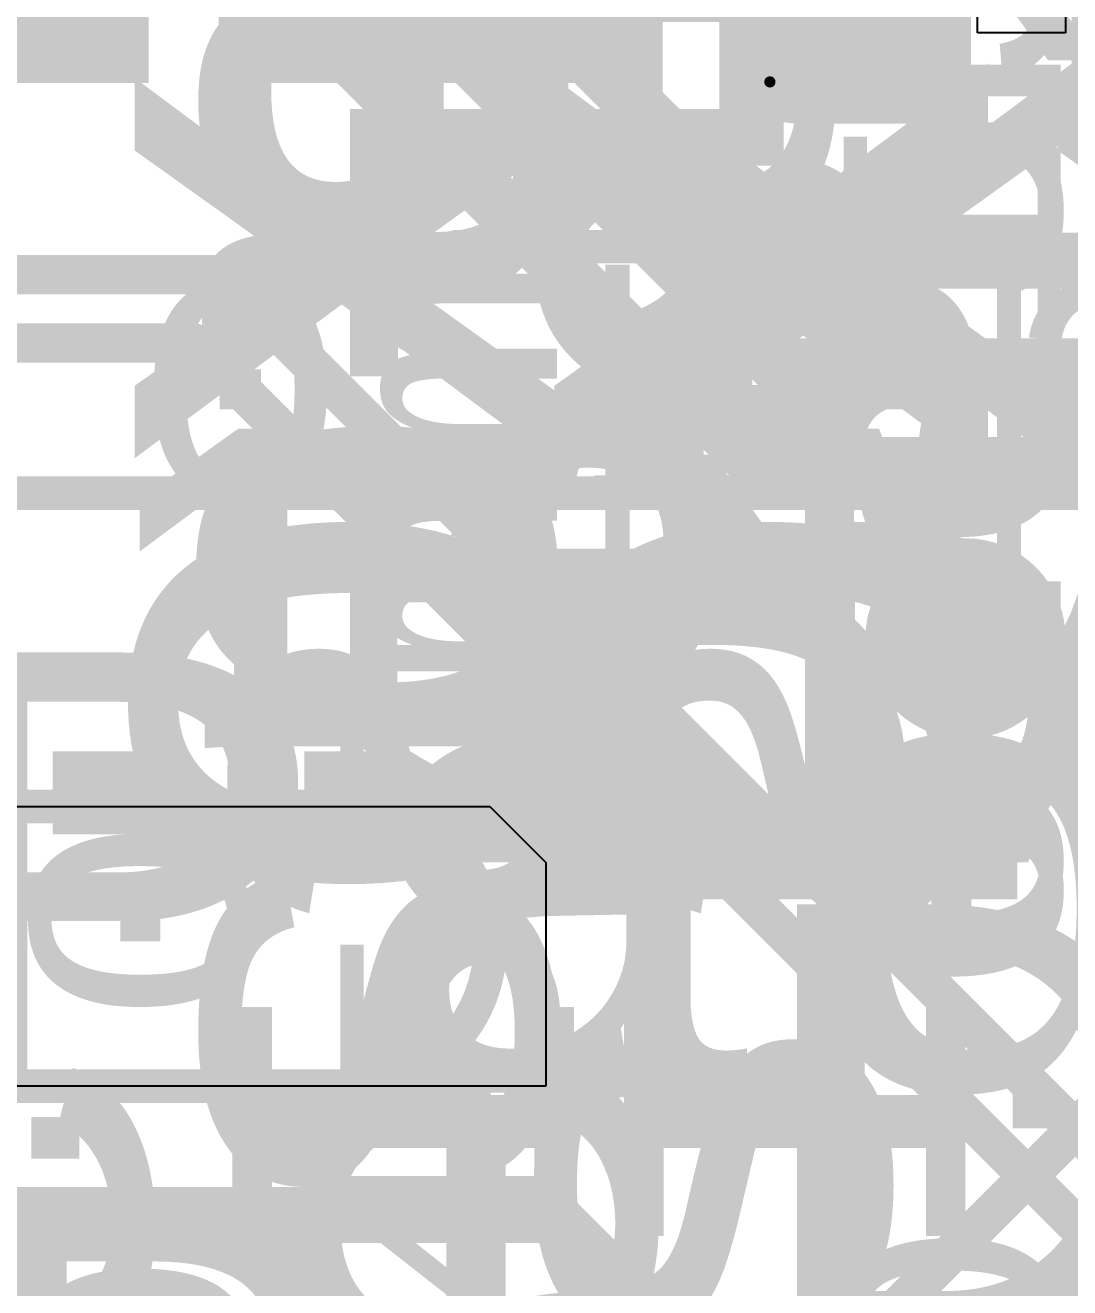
# Model space of a CAD drawing. Header units: inches. Extents: x -2.12 to 4.45, y -3.15 to 1.57.
# Drawn here: x 2.0847 to 2.2714, y -0.7616 to -0.536 of the extents above; entities that cross this region are included whole.
import ezdxf

# ---------------------------------------------------------------- set-up
doc = ezdxf.new("R2010")
doc.units = ezdxf.units.IN
doc.header["$MEASUREMENT"] = 0
for name, color, linetype in [('Bottom', 5, 'Continuous'), ('Bottom 3D Body', 56, 'Continuous'), ('Bottom Solder', 6, 'Continuous'), ('Measures', 56, 'Continuous'), ('Route Tool Path', 216, 'Continuous'), ('tDocu', 76, 'Continuous'), ('Top', 1, 'Continuous'), ('Top Glue Points', 56, 'Continuous'), ('Top Overlay', 2, 'Continuous'), ('Top Paste', 8, 'Continuous'), ('Top Solder', 216, 'Continuous'), ('Top Value', 56, 'Continuous'), ('tPlace', 56, 'Continuous'), ('Via Holes', 16, 'Continuous')]:
    doc.layers.add(name, color=color, linetype=linetype)
doc.styles.add('Arial', font='', dxfattribs={"height": 0.2})
doc.styles.add('Courier New', font='', dxfattribs={"height": 0.2})
doc.styles.get('Arial').set_extended_font_data('Arial')
doc.styles.get('Courier New').set_extended_font_data('Courier New')

# ---------------------------------------------------------------- blocks, each defined once
blk = doc.blocks.new('SOD_123_ONS_L_6')
at = {"layer": 'Measures', "style": 'Courier New'}
for s, p in [('Default Padstyle: RX36Y28D0T', (-0.599, -0.339)), ('Alt 1 Padstyle: OX60Y90D30P', (-0.583, -0.414)), ('Alt 2 Padstyle: OX90Y60D30P', (-0.583, -0.489))]:
    blk.add_text(s, height=0.0775, dxfattribs=at).set_placement(p)
blk = doc.blocks.new('SOD_123_ONS_L_7')
at = {"layer": 'Measures', "style": 'Courier New'}
for s, p in [('Default Padstyle: RX36Y28D0T', (-0.599, -0.339)), ('Alt 1 Padstyle: OX60Y90D30P', (-0.583, -0.414)), ('Alt 2 Padstyle: OX90Y60D30P', (-0.583, -0.489))]:
    blk.add_text(s, height=0.0775, dxfattribs=at).set_placement(p)
blk = doc.blocks.new('SOD323_NEX_L_8')
at = {"layer": 'Measures', "const_width": 0.006}
for points in [[(0.236, 0.076), (0.236, 0.026)], [(0.23, 0.036), (0.24, 0.036)], [(0.23, 0.036), (0.236, 0.026)], [(0.24, 0.036), (0.236, 0.026)], [(0, 0.026), (0.236, 0.026)], [(0.236, 0.026), (0.25, 0.026)]]:
    blk.add_lwpolyline(points, dxfattribs=at)
at = {"layer": 'Measures', "const_width": 0.003}
for points in [[(0.2345, 0.076, 1), (0.2375, 0.076, 1)], [(0.2285, 0.036, 1), (0.2315, 0.036, 1)], [(0.2285, 0.036, 1), (0.2315, 0.036, 1)], [(0.2385, 0.036, 1), (0.2415, 0.036, 1)], [(0.2385, 0.036, 1), (0.2415, 0.036, 1)], [(0.2345, 0.026, 1), (0.2375, 0.026, 1)], [(0.2345, 0.026, 1), (0.2375, 0.026, 1)], [(0.2345, 0.026, 1), (0.2375, 0.026, 1)], [(0.2345, 0.026, 1), (0.2375, 0.026, 1)], [(0.2345, 0.026, 1), (0.2375, 0.026, 1)], [(0.2485, 0.026, 1), (0.2515, 0.026, 1)]]:
    blk.add_lwpolyline(points, format="xyb", close=True, dxfattribs=at)
at = {"layer": 'Measures', "style": 'Courier New'}
for s, p in [('0.018in/0.457mm', (-0.199, 0.078)), ('0.016in/0.406mm', (0.173, -0.012)), ('0.053in/1.346mm', (0.256, -0.012))]:
    blk.add_text(s, height=0.03875, dxfattribs=at).set_placement(p)
blk = doc.blocks.new('SOD323_NEX_L_11')
at = {"layer": 'Measures', "const_width": 0.006}
blk.add_lwpolyline([(-0.036, -0.126), (-0.086, -0.126)], dxfattribs=at)
at = {"layer": 'Measures', "const_width": 0.003}
blk.add_lwpolyline([(-0.0875, -0.126, 1), (-0.0845, -0.126, 1)], format="xyb", close=True, dxfattribs=at)
at = {"layer": 'Measures', "style": 'Courier New'}
blk.add_text('0.071in/1.803mm', height=0.03875, dxfattribs=at).set_placement((-0.159, -0.172))
blk = doc.blocks.new('TP11R_B_80')
at = {"layer": 'Bottom 3D Body', "style": 'Courier New', "text_generation_flag": 2}
blk.add_text('>TP_SIGNAL_NAME', height=0.0610235, rotation=-180, dxfattribs=at).set_placement((0, 0.075))
blk = doc.blocks.new('TP11R_B_82')
at = {"layer": 'Bottom 3D Body', "style": 'Courier New', "text_generation_flag": 2}
blk.add_text('>TP_SIGNAL_NAME', height=0.0610235, rotation=-180, dxfattribs=at).set_placement((0, 0.075))
blk = doc.blocks.new('SMD3225_3_2X2_5X0_7_MTC_L_110')
at = {"layer": 'Measures', "const_width": 0.006}
for points in [[(-0.051, -0.165), (-0.051, 0.009)], [(-0.061, -0.17), (-0.061, -0.16)], [(-0.061, -0.16), (-0.051, -0.165)], [(-0.101, -0.165), (-0.051, -0.165)], [(-0.061, -0.17), (-0.051, -0.165)], [(-0.051, -0.18), (-0.051, -0.165)]]:
    blk.add_lwpolyline(points, dxfattribs=at)
at = {"layer": 'Measures', "const_width": 0.003}
for points in [[(-0.0625, -0.16, 1), (-0.0595, -0.16, 1)], [(-0.0625, -0.16, 1), (-0.0595, -0.16, 1)], [(-0.1025, -0.165, 1), (-0.0995, -0.165, 1)], [(-0.0525, -0.165, 1), (-0.0495, -0.165, 1)], [(-0.0525, -0.165, 1), (-0.0495, -0.165, 1)], [(-0.0525, -0.165, 1), (-0.0495, -0.165, 1)], [(-0.0525, -0.165, 1), (-0.0495, -0.165, 1)], [(-0.0525, -0.165, 1), (-0.0495, -0.165, 1)], [(-0.0625, -0.17, 1), (-0.0595, -0.17, 1)], [(-0.0625, -0.17, 1), (-0.0595, -0.17, 1)], [(-0.0525, -0.18, 1), (-0.0495, -0.18, 1)]]:
    blk.add_lwpolyline(points, format="xyb", close=True, dxfattribs=at)
at = {"layer": 'Measures', "style": 'Courier New'}
for s, height, p in [('0.102in/2.591mm', 0.03875, (-0.159, -0.21)), ('Inner Pad Padstyle: RX47Y-4D0T', 0.0775, (-0.666, -0.315)), ('Outer Pad Padstyle: RX47Y59D0T', 0.0775, (-0.659, -0.415))]:
    blk.add_text(s, height=height, dxfattribs=at).set_placement(p)
blk = doc.blocks.new('RP2040TR7_RPI_L_111')
at = {"layer": 'Measures', "style": 'Courier New'}
for s, p in [('Default Padstyle: RX7Y28D0T', (-0.576, -0.456)), ('Heat Tab Padstyle: RX126Y126D0T', (-0.681, -0.516))]:
    blk.add_text(s, height=0.0775, dxfattribs=at).set_placement(p)
blk = doc.blocks.new('C0603_124')
at = {"layer": 'Top'}
for points in [[(-0.043, 0.0197), (-0.013, 0.0197), (-0.013, -0.0197), (-0.043, -0.0197)], [(0.013, 0.0197), (0.043, 0.0197), (0.043, -0.0197), (0.013, -0.0197)]]:
    blk.add_hatch(color=1, dxfattribs=at).paths.add_polyline_path(points)
at = {"layer": 'Top Paste'}
for points in [[(-0.043, 0.0197), (-0.013, 0.0197), (-0.013, -0.0197), (-0.043, -0.0197)], [(0.013, 0.0197), (0.043, 0.0197), (0.043, -0.0197), (0.013, -0.0197)]]:
    blk.add_hatch(color=8, dxfattribs=at).paths.add_polyline_path(points)
at = {"layer": 'Top Solder'}
for points in [[(-0.047, 0.0237), (-0.009, 0.0237), (-0.009, -0.0237), (-0.047, -0.0237)], [(0.009, 0.0237), (0.047, 0.0237), (0.047, -0.0237), (0.009, -0.0237)]]:
    blk.add_hatch(color=216, dxfattribs=at).paths.add_polyline_path(points)
at = {"layer": 'Top', "const_width": 0.002}
for points in [[(-0.04496, 0.02056), (-0.04496, -0.02056)], [(0.04496, 0.02056), (-0.04496, 0.02056)], [(0.04496, 0.02056), (0.04496, -0.02056)], [(0.04496, -0.02056), (-0.04496, -0.02056)]]:
    blk.add_lwpolyline(points, dxfattribs=at)
at = {"layer": 'Top', "const_width": 0.001}
for points in [[(-0.04546, 0.02056, 1), (-0.04446, 0.02056, 1)], [(-0.04546, 0.02056, 1), (-0.04446, 0.02056, 1)], [(0.04446, 0.02056, 1), (0.04546, 0.02056, 1)], [(0.04446, 0.02056, 1), (0.04546, 0.02056, 1)], [(-0.04546, -0.02056, 1), (-0.04446, -0.02056, 1)], [(-0.04546, -0.02056, 1), (-0.04446, -0.02056, 1)], [(0.04446, -0.02056, 1), (0.04546, -0.02056, 1)], [(0.04446, -0.02056, 1), (0.04546, -0.02056, 1)]]:
    blk.add_lwpolyline(points, format="xyb", close=True, dxfattribs=at)
at = {"layer": 'Top Glue Points'}
for p, q in [((-0.00787, -0.01181), (-0.00787, 0.01181)), ((-0.00787, 0.01181), (0.00787, 0.01181)), ((0.00787, 0.01181), (0.00787, -0.01181)), ((0.00787, -0.01181), (-0.00787, -0.01181))]:
    blk.add_line(p, q, dxfattribs=at)
at = {"layer": 'tPlace', "const_width": 0.006}
for points in [[(-0.05, 0.015, -0.414214), (-0.04, 0.025)], [(0.04, 0.025, -0.414214), (0.05, 0.015)], [(0.05, -0.01, -0.414214), (0.035, -0.025)], [(-0.04, -0.025, -0.414214), (-0.05, -0.015)]]:
    blk.add_lwpolyline(points, format="xyb", dxfattribs=at)
for points in [[(-0.01, 0.025), (-0.04, 0.025)], [(0.04, 0.025), (0.01, 0.025)], [(-0.05, 0.015), (-0.05, -0.015)], [(0.05, 0.015), (0.05, -0.01)], [(-0.01, -0.025), (-0.04, -0.025)], [(0.035, -0.025), (0.01, -0.025)]]:
    blk.add_lwpolyline(points, dxfattribs=at)
at = {"layer": 'tPlace', "const_width": 0.003}
for points in [[(-0.0415, 0.025, 1), (-0.0385, 0.025, 1)], [(-0.0415, 0.025, 1), (-0.0385, 0.025, 1)], [(-0.0115, 0.025, 1), (-0.0085, 0.025, 1)], [(0.0085, 0.025, 1), (0.0115, 0.025, 1)], [(0.0385, 0.025, 1), (0.0415, 0.025, 1)], [(0.0385, 0.025, 1), (0.0415, 0.025, 1)], [(-0.0515, 0.015, 1), (-0.0485, 0.015, 1)], [(-0.0515, 0.015, 1), (-0.0485, 0.015, 1)], [(0.0485, 0.015, 1), (0.0515, 0.015, 1)], [(0.0485, 0.015, 1), (0.0515, 0.015, 1)], [(0.0485, -0.01, 1), (0.0515, -0.01, 1)], [(0.0485, -0.01, 1), (0.0515, -0.01, 1)], [(-0.0515, -0.015, 1), (-0.0485, -0.015, 1)], [(-0.0515, -0.015, 1), (-0.0485, -0.015, 1)], [(-0.0415, -0.025, 1), (-0.0385, -0.025, 1)], [(-0.0415, -0.025, 1), (-0.0385, -0.025, 1)], [(-0.0115, -0.025, 1), (-0.0085, -0.025, 1)], [(0.0085, -0.025, 1), (0.0115, -0.025, 1)], [(0.0335, -0.025, 1), (0.0365, -0.025, 1)], [(0.0335, -0.025, 1), (0.0365, -0.025, 1)]]:
    blk.add_lwpolyline(points, format="xyb", close=True, dxfattribs=at)

msp = doc.modelspace()

# ---------------------------------------------------------------- hatches: boundary and pattern name
at = {"layer": 'Bottom'}
h = msp.add_hatch(color=5, dxfattribs=at)
edge = h.paths.add_edge_path()
edge.add_arc((2.2528, -0.64561), 0.013905, 0, 360)
at = {"layer": 'Bottom Solder'}
h = msp.add_hatch(color=6, dxfattribs=at)
edge = h.paths.add_edge_path()
edge.add_arc((2.2528, -0.64561), 0.017905, 0, 360)
at = {"layer": 'Top'}
h = msp.add_hatch(color=1, dxfattribs=at)
edge = h.paths.add_edge_path()
edge.add_arc((2.2528, -0.64561), 0.013905, 0, 360)
at = {"layer": 'Top Solder'}
h = msp.add_hatch(color=216, dxfattribs=at)
edge = h.paths.add_edge_path()
edge.add_arc((2.2528, -0.64561), 0.017905, 0, 360)
at = {"layer": 'Via Holes'}
h = msp.add_hatch(color=7, dxfattribs=at)
edge = h.paths.add_edge_path()
edge.add_arc((2.2528, -0.64561), 0.005905, 0, 360)

# ---------------------------------------------------------------- linework, layer by layer
at = {"layer": 'Bottom'}
for points, const_width in [([(2.1228, -0.5004), (2.21941, -0.597)], 0.01), ([(2.1078, -0.50661), (2.2158, -0.61461)], 0.01), ([(2.1738, -0.53018), (2.22171, -0.5781)], 0.01), ([(2.22171, -0.5781), (2.41479, -0.5781)], 0.01), ([(1.8828, -0.58061), (2.11977, -0.58061)], 0.007), ([(2.11977, -0.58061), (2.31477, -0.77561)], 0.007), ([(1.917, -0.59281), (2.115, -0.59281)], 0.007), ([(2.115, -0.59281), (2.3098, -0.78761)], 0.007), ([(2.21941, -0.597), (2.42815, -0.597)], 0.01), ([(2.2158, -0.61461), (2.4428, -0.61461)], 0.01)]:
    msp.add_lwpolyline(points, dxfattribs=dict(at, const_width=const_width))
for points, const_width in [([(2.21921, -0.5781, 1), (2.22421, -0.5781, 1)], 0.005), ([(2.21921, -0.5781, 1), (2.22421, -0.5781, 1)], 0.005), ([(2.11802, -0.58061, 1), (2.12152, -0.58061, 1)], 0.0035), ([(2.11802, -0.58061, 1), (2.12152, -0.58061, 1)], 0.0035), ([(2.11325, -0.59281, 1), (2.11675, -0.59281, 1)], 0.0035), ([(2.11325, -0.59281, 1), (2.11675, -0.59281, 1)], 0.0035), ([(2.21691, -0.597, 1), (2.22191, -0.597, 1)], 0.005), ([(2.21691, -0.597, 1), (2.22191, -0.597, 1)], 0.005), ([(2.2133, -0.61461, 1), (2.2183, -0.61461, 1)], 0.005), ([(2.2133, -0.61461, 1), (2.2183, -0.61461, 1)], 0.005)]:
    msp.add_lwpolyline(points, format="xyb", close=True, dxfattribs=dict(at, const_width=const_width))
at = {"layer": 'Route Tool Path', "const_width": 0.006}
for points in [[(1.1428, -0.67561), (2.1428, -0.67561)], [(1.1428, -0.72561), (2.1428, -0.72561)]]:
    msp.add_lwpolyline(points, dxfattribs=at)
at = {"layer": 'Route Tool Path', "const_width": 0.003}
for points in [[(2.1413, -0.67561, 1), (2.1443, -0.67561, 1)], [(2.1413, -0.67561, 1), (2.1443, -0.67561, 1)], [(2.1663, -0.70061, 1), (2.1693, -0.70061, 1)], [(2.1663, -0.70061, 1), (2.1693, -0.70061, 1)], [(2.1413, -0.72561, 1), (2.1443, -0.72561, 1)], [(2.1413, -0.72561, 1), (2.1443, -0.72561, 1)]]:
    msp.add_lwpolyline(points, format="xyb", close=True, dxfattribs=at)
at = {"layer": 'Route Tool Path', "const_width": 0.006}
for points in [[(2.1428, -0.67561, -0.4142136), (2.1678, -0.70061)], [(2.1678, -0.70061, -0.4142136), (2.1428, -0.72561)]]:
    msp.add_lwpolyline(points, format="xyb", dxfattribs=at)
at = {"layer": 'tDocu', "const_width": 0.006}
msp.add_lwpolyline([(-0.8472, -0.61963), (3.08981, -0.61963)], dxfattribs=at)
at = {"layer": 'Top'}
for p, q in [((1.1078, -0.67561), (2.1678, -0.67561)), ((2.1678, -0.67561), (2.1728, -0.68061)), ((2.1728, -0.68061), (2.1778, -0.68561)), ((2.1778, -0.68561), (2.1778, -0.72561)), ((2.1778, -0.72561), (1.1178, -0.72561))]:
    msp.add_line(p, q, dxfattribs=at)
for points, const_width in [([(2.2178, -0.78789), (2.29208, -0.71361)], 0.007), ([(1.1088, -0.74861), (2.17852, -0.74861)], 0.01), ([(2.17852, -0.74861), (2.2178, -0.78789)], 0.01)]:
    msp.add_lwpolyline(points, dxfattribs=dict(at, const_width=const_width))
at = {"layer": 'Top', "const_width": 0.005}
msp.add_lwpolyline([(2.17602, -0.74861, 1), (2.18102, -0.74861, 1)], format="xyb", close=True, dxfattribs=at)
msp.add_lwpolyline([(2.17602, -0.74861, 1), (2.18102, -0.74861, 1)], format="xyb", close=True, dxfattribs=at)

# ---------------------------------------------------------------- block references
for name, p, rotation in [('SOD323_NEX_L_8', (2.2578, -0.96061), 90), ('RP2040TR7_RPI_L_111', (2.6328, -0.42561), 270), ('SOD_123_ONS_L_7', (1.7678, -1.35561), 90), ('SOD_123_ONS_L_6', (1.8578, -1.35561), 90), ('SOD323_NEX_L_11', (2.2578, -0.83561), 270), ('TP11R_B_82', (2.1078, -0.39561), 270), ('TP11R_B_80', (2.1778, -0.39561), 270), ('C0603_124', (2.2628, -0.52561), 180)]:
    msp.add_blockref(name, p, dxfattribs=dict(rotation=rotation))
msp.add_blockref('SMD3225_3_2X2_5X0_7_MTC_L_110', (2.2628, -0.41061))

# ---------------------------------------------------------------- texts
at = {"layer": 'Top Overlay', "style": 'Arial'}
msp.add_text('XTAL1', height=0.0775, rotation=270, dxfattribs=at).set_placement((2.1428, -0.33161))
msp.add_text('D2', height=0.0775, dxfattribs=at).set_placement((2.2138, -0.77061))
at = {"layer": 'Top Value', "style": 'Arial'}
msp.add_text('1K', height=0.0775, rotation=90, dxfattribs=at).set_placement((2.332469, -0.552722))
msp.add_text('12MHz', height=0.0775, dxfattribs=at).set_placement((2.0948, -0.68561))

doc.saveas('drawing.dxf')
